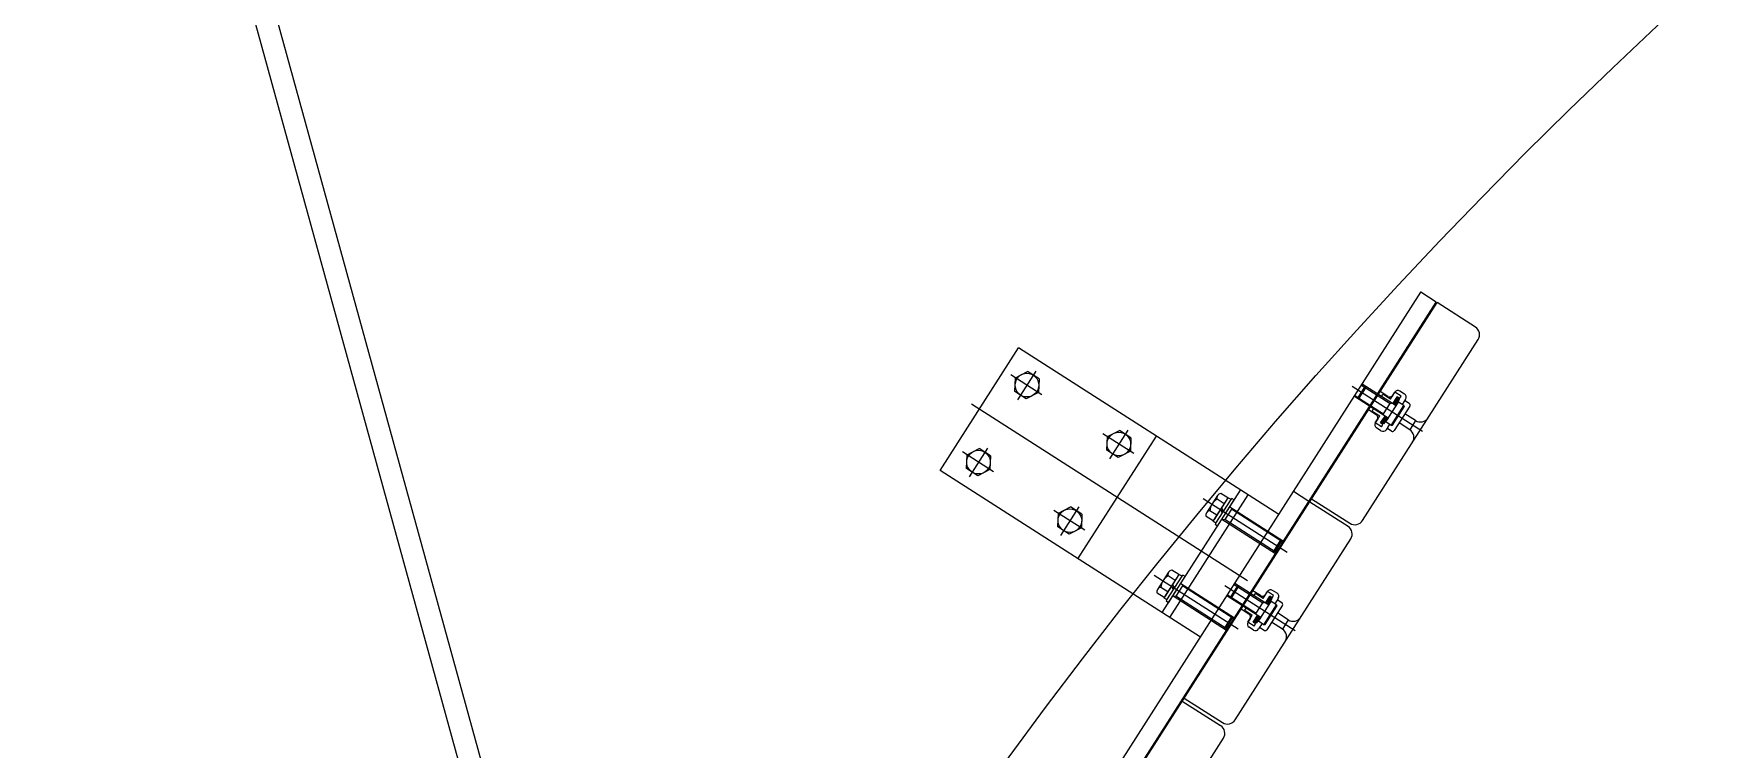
# Model space of a CAD drawing. Header units: millimetres. Extents: x -4562 to 17216, y -5211 to 6025.
# Drawn here: x -2800 to -1867, y 1652 to 2045 of the extents above; entities that cross this region are included whole.
import ezdxf
from ezdxf.lldxf.tags import DXFTag

# ---------------------------------------------------------------- set-up
doc = ezdxf.new("R2010")
doc.units = ezdxf.units.MM
for name, color, linetype in [('C', 1, 'CENTER'), ('VV', 4, 'PHANTOM'), ('도면층7', 7, 'Continuous')]:
    doc.layers.add(name, color=color, linetype=linetype)
tags = doc.linetypes.add('CENTER', pattern=[50.8, 31.75, -6.35, 6.35, -6.35]).pattern_tags.tags
tags[10:11] = [DXFTag(74, 4), DXFTag(75, 0), DXFTag(340, '0'), DXFTag(46, 1.0), DXFTag(50, 0.0), DXFTag(44, 0.0), DXFTag(45, 0.0)]
tags[8:9] = [DXFTag(74, 4), DXFTag(75, 0), DXFTag(340, '0'), DXFTag(46, 1.0), DXFTag(50, 0.0), DXFTag(44, 0.0), DXFTag(45, 0.0)]
tags[6:7] = [DXFTag(74, 4), DXFTag(75, 0), DXFTag(340, '0'), DXFTag(46, 1.0), DXFTag(50, 0.0), DXFTag(44, 0.0), DXFTag(45, 0.0)]
tags[4:5] = [DXFTag(74, 4), DXFTag(75, 0), DXFTag(340, '0'), DXFTag(46, 1.0), DXFTag(50, 0.0), DXFTag(44, 0.0), DXFTag(45, 0.0)]
tags = doc.linetypes.add('HIDDEN', pattern=[3, 2, -1]).pattern_tags.tags
tags[6:7] = [DXFTag(74, 4), DXFTag(75, 0), DXFTag(340, '0'), DXFTag(46, 1.0), DXFTag(50, 0.0), DXFTag(44, 0.0), DXFTag(45, 0.0)]
tags[4:5] = [DXFTag(74, 4), DXFTag(75, 0), DXFTag(340, '0'), DXFTag(46, 1.0), DXFTag(50, 0.0), DXFTag(44, 0.0), DXFTag(45, 0.0)]
tags = doc.linetypes.add('PHANTOM', pattern=[17.5, 10, -1.5, 1.5, -1.5, 1.5, -1.5]).pattern_tags.tags
tags[14:15] = [DXFTag(74, 4), DXFTag(75, 0), DXFTag(340, '0'), DXFTag(46, 1.0), DXFTag(50, 0.0), DXFTag(44, 0.0), DXFTag(45, 0.0)]
tags[12:13] = [DXFTag(74, 4), DXFTag(75, 0), DXFTag(340, '0'), DXFTag(46, 1.0), DXFTag(50, 0.0), DXFTag(44, 0.0), DXFTag(45, 0.0)]
tags[10:11] = [DXFTag(74, 4), DXFTag(75, 0), DXFTag(340, '0'), DXFTag(46, 1.0), DXFTag(50, 0.0), DXFTag(44, 0.0), DXFTag(45, 0.0)]
tags[8:9] = [DXFTag(74, 4), DXFTag(75, 0), DXFTag(340, '0'), DXFTag(46, 1.0), DXFTag(50, 0.0), DXFTag(44, 0.0), DXFTag(45, 0.0)]
tags[6:7] = [DXFTag(74, 4), DXFTag(75, 0), DXFTag(340, '0'), DXFTag(46, 1.0), DXFTag(50, 0.0), DXFTag(44, 0.0), DXFTag(45, 0.0)]
tags[4:5] = [DXFTag(74, 4), DXFTag(75, 0), DXFTag(340, '0'), DXFTag(46, 1.0), DXFTag(50, 0.0), DXFTag(44, 0.0), DXFTag(45, 0.0)]

# ---------------------------------------------------------------- blocks, each defined once
blk = doc.blocks.new('NBI-shield')
at = {"color": 2, "linetype": 'Continuous', "lineweight": 0}
for p, q in [((-2523.79, 1142.77), (-2037.28, 1903.5)), ((-2028.85, 1898.11), (-2037.28, 1903.5)), ((-2516.02, 1135.42), (-2028.43, 1897.84)), ((-2515.36, 1137.38), (-2028.85, 1898.11)), ((-2007.37, 1884.37), (-2028.43, 1897.84)), ((-2069.42, 1778.06), (-2005.85, 1877.47)), ((-2301.72, 1805.54), (-2258.61, 1872.94)), ((-2115.4, 1781.34), (-2258.61, 1872.94)), ((-2260.62, 1848.99), (-2260.29, 1856.49)), ((-2260.29, 1856.49), (-2253.62, 1859.94)), ((-2247.31, 1855.91), (-2253.62, 1859.94)), ((-2254.32, 1844.96), (-2260.62, 1848.99)), ((-2247.65, 1848.41), (-2254.32, 1844.96)), ((-2247.31, 1855.91), (-2247.65, 1848.41)), ((-2225.89, 1757.05), (-2182.79, 1824.45)), ((-2210.08, 1816.66), (-2209.74, 1824.16)), ((-2209.74, 1824.16), (-2203.07, 1827.61)), ((-2196.77, 1823.58), (-2203.07, 1827.61)), ((-2196.77, 1823.58), (-2197.1, 1816.08)), ((-2287.25, 1806.67), (-2286.91, 1814.17)), ((-2286.91, 1814.17), (-2280.24, 1817.62)), ((-2273.94, 1813.59), (-2280.24, 1817.62)), ((-2273.94, 1813.59), (-2274.27, 1806.08)), ((-2203.77, 1812.63), (-2210.08, 1816.66)), ((-2197.1, 1816.08), (-2203.77, 1812.63)), ((-2158.5, 1713.95), (-2301.72, 1805.54)), ((-2280.94, 1802.63), (-2287.25, 1806.67)), ((-2274.27, 1806.08), (-2280.94, 1802.63)), ((-2179.56, 1727.42), (-2136.46, 1794.81)), ((-2175.35, 1724.72), (-2132.25, 1792.12)), ((-2098.89, 1788.59), (-2107.32, 1793.98)), ((-2237.01, 1774.54), (-2236.68, 1782.04)), ((-2236.68, 1782.04), (-2230.01, 1785.49)), ((-2223.71, 1781.46), (-2230.01, 1785.49)), ((-2223.71, 1781.46), (-2224.04, 1773.96)), ((-2098.47, 1788.32), (-2077.41, 1774.86)), ((-2097.39, 1790.01), (-2076.33, 1776.54)), ((-2230.71, 1770.51), (-2237.01, 1774.54)), ((-2224.04, 1773.96), (-2230.71, 1770.51)), ((-2139.47, 1668.54), (-2075.89, 1767.95)), ((-2167.43, 1680.49), (-2146.37, 1667.02)), ((-2168.51, 1678.81), (-2147.45, 1665.34)), ((-2209.51, 1559.02), (-2145.93, 1658.43))]:
    blk.add_line(p, q, dxfattribs=at)
at = {"color": 2, "linetype": 'CENTER', "lineweight": 0}
for p, q in [((-2245.76, 1847.2), (-2262.73, 1858.05)), ((-2249.1, 1860.06), (-2259.16, 1844.33)), ((-2036.41, 1826.98), (-2075.11, 1851.73)), ((-2132.74, 1744.95), (-2284.38, 1841.93)), ((-2195.21, 1814.87), (-2212.18, 1825.72)), ((-2198.56, 1827.73), (-2208.62, 1812)), ((-2272.38, 1804.87), (-2289.35, 1815.73)), ((-2275.73, 1817.73), (-2285.79, 1802)), ((-2222.15, 1772.75), (-2239.12, 1783.6)), ((-2225.49, 1785.61), (-2235.56, 1769.88)), ((-2157.06, 1790.19), (-2110.91, 1760.67)), ((-2184, 1748.06), (-2137.85, 1718.55)), ((-2106.45, 1717.46), (-2145.15, 1742.21))]:
    blk.add_line(p, q, dxfattribs=at)
at = {"color": 2, "linetype": 'HIDDEN', "lineweight": 0}
for p, q in [((-2073.58, 1846.74), (-2057.91, 1836.72)), ((-2071.81, 1845.61), (-2068.17, 1851.3)), ((-2071.81, 1845.61), (-2068.17, 1851.3)), ((-2071.62, 1844.75), (-2067.31, 1851.49)), ((-2069.94, 1852.43), (-2054.27, 1842.41)), ((-2050.98, 1841.05), (-2069.6, 1852.95)), ((-2068.17, 1851.3), (-2067.31, 1851.49)), ((-2055.47, 1846.29), (-2059.68, 1848.98)), ((-2059.07, 1846.22), (-2058.26, 1847.48)), ((-2054.05, 1844.79), (-2058.26, 1847.48)), ((-2054.05, 1844.79), (-2051.63, 1848.58)), ((-2052.97, 1846.47), (-2051.63, 1848.58)), ((-2048.26, 1846.42), (-2051.63, 1848.58)), ((-2046.34, 1847.57), (-2048.86, 1849.19)), ((-2055.29, 1834.31), (-2073.91, 1846.21)), ((-2071.62, 1844.75), (-2071.81, 1845.61)), ((-2061.93, 1836.18), (-2066.14, 1838.87)), ((-2064.19, 1838.22), (-2063.38, 1839.48)), ((-2064.19, 1838.22), (-2059.98, 1835.52)), ((-2057.91, 1836.72), (-2054.27, 1842.41)), ((-2056.64, 1832.2), (-2049.64, 1843.15)), ((-2056.64, 1832.2), (-2049.64, 1843.15)), ((-2054.27, 1842.41), (-2053.41, 1842.6)), ((-2053.69, 1830.32), (-2046.69, 1841.27)), ((-2053, 1830.47), (-2046.54, 1840.58)), ((-2052.75, 1842.18), (-2050.33, 1845.97)), ((-2052.74, 1842.19), (-2052.67, 1842.31)), ((-2052.18, 1841.96), (-2052.69, 1842.28)), ((-2052.67, 1842.31), (-2050.17, 1845.38)), ((-2052.24, 1841.87), (-2052.18, 1841.96)), ((-2052.16, 1843.1), (-2052.21, 1843.02)), ((-2052.18, 1841.96), (-2049.7, 1845)), ((-2043.44, 1840.97), (-2052.06, 1827.49)), ((-2051.48, 1841.39), (-2051.42, 1841.47)), ((-2051.42, 1841.47), (-2049.7, 1845)), ((-2051.42, 1841.47), (-2050.92, 1841.15)), ((-2050.97, 1841.06), (-2050.9, 1841.18)), ((-2050.9, 1841.18), (-2049.16, 1844.74)), ((-2049.06, 1845.16), (-2050.33, 1845.97)), ((-2049.7, 1845), (-2050.17, 1845.38)), ((-2049.7, 1845), (-2049.16, 1844.74)), ((-2046.69, 1841.27), (-2049.64, 1843.15)), ((-2049.06, 1845.16), (-2048.26, 1846.42)), ((-2045.73, 1844.81), (-2047.61, 1841.86)), ((-2046.69, 1841.27), (-2046.54, 1840.58)), ((-2043.74, 1842.35), (-2046.27, 1843.97)), ((-2062.4, 1831.73), (-2059.98, 1835.52)), ((-2061.05, 1833.84), (-2062.4, 1831.73)), ((-2059.03, 1829.58), (-2062.4, 1831.73)), ((-2059.27, 1827.35), (-2061.79, 1828.97)), ((-2059.49, 1831.65), (-2057.06, 1835.44)), ((-2058.22, 1830.84), (-2059.49, 1831.65)), ((-2059.03, 1829.58), (-2058.22, 1830.84)), ((-2057.14, 1835.33), (-2058.87, 1831.77)), ((-2058.32, 1831.52), (-2058.86, 1831.78)), ((-2056.6, 1835.05), (-2058.32, 1831.52)), ((-2055.84, 1834.56), (-2058.32, 1831.52)), ((-2058.32, 1831.52), (-2057.86, 1831.14)), ((-2057.72, 1835.86), (-2057.91, 1836.72)), ((-2055.36, 1834.21), (-2057.86, 1831.14)), ((-2057.6, 1834.6), (-2057.66, 1834.51)), ((-2057.12, 1835.34), (-2057.05, 1835.45)), ((-2056.6, 1835.05), (-2057.11, 1835.37)), ((-2053.69, 1830.32), (-2056.64, 1832.2)), ((-2056.6, 1835.05), (-2056.55, 1835.13)), ((-2054.62, 1830.91), (-2056.5, 1827.96)), ((-2053.44, 1827.19), (-2055.97, 1828.8)), ((-2055.84, 1834.56), (-2055.79, 1834.65)), ((-2055.84, 1834.56), (-2055.34, 1834.24)), ((-2055.36, 1834.21), (-2055.28, 1834.32)), ((-2053.69, 1830.32), (-2053, 1830.47)), ((-2043.47, 1827.93), (-2049.36, 1831.7)), ((-2040.23, 1832.98), (-2046.13, 1836.76)), ((-2040.23, 1832.98), (-2043.47, 1827.93)), ((-2149.18, 1791.82), (-2155.24, 1782.34)), ((-2143.53, 1790.44), (-2147.34, 1792.87)), ((-2149.59, 1780.96), (-2153.4, 1783.39)), ((-2143.42, 1790.6), (-2151.72, 1777.63)), ((-2144.07, 1789.59), (-2151.07, 1778.64)), ((-2144.07, 1789.59), (-2151.07, 1778.64)), ((-2150.04, 1776.55), (-2141.74, 1789.53)), ((-2145.55, 1787.28), (-2149.36, 1789.71)), ((-2149.12, 1775.02), (-2139.96, 1789.34)), ((-2147.57, 1784.12), (-2146.54, 1782.02)), ((-2146.92, 1785.13), (-2145.89, 1783.04)), ((-2141.54, 1784.27), (-2145.18, 1778.58)), ((-2141.74, 1789.53), (-2143.42, 1790.6)), ((-2142.38, 1785.55), (-2112.9, 1766.69)), ((-2141.74, 1789.53), (-2141.31, 1790.2)), ((-2141.73, 1785.13), (-2141.54, 1784.27)), ((-2113.24, 1766.16), (-2141.54, 1784.27)), ((-2139.96, 1789.34), (-2141.31, 1790.2)), ((-2151.61, 1777.8), (-2155.42, 1780.24)), ((-2150.04, 1776.55), (-2151.72, 1777.63)), ((-2150.04, 1776.55), (-2150.47, 1775.88)), ((-2149.12, 1775.02), (-2150.47, 1775.88)), ((-2146.7, 1778.81), (-2117.21, 1759.95)), ((-2145.18, 1778.58), (-2146.04, 1778.39)), ((-2116.87, 1760.48), (-2145.18, 1778.58)), ((-2114.27, 1767.57), (-2118.58, 1760.83)), ((-2114.08, 1766.7), (-2117.71, 1761.02)), ((-2114.27, 1767.57), (-2114.08, 1766.7)), ((-2117.71, 1761.02), (-2118.58, 1760.83)), ((-2176.11, 1749.7), (-2182.18, 1740.22)), ((-2170.36, 1748.48), (-2178.66, 1735.51)), ((-2171.01, 1747.47), (-2178.01, 1736.52)), ((-2171.01, 1747.47), (-2178.01, 1736.52)), ((-2176.97, 1734.43), (-2168.68, 1747.4)), ((-2172.49, 1745.15), (-2176.3, 1747.59)), ((-2176.06, 1732.89), (-2166.9, 1747.22)), ((-2170.47, 1748.31), (-2174.28, 1750.75)), ((-2168.68, 1747.4), (-2170.36, 1748.48)), ((-2168.68, 1747.4), (-2168.25, 1748.08)), ((-2166.9, 1747.22), (-2168.25, 1748.08)), ((-2178.55, 1735.68), (-2182.36, 1738.11)), ((-2176.53, 1738.84), (-2180.34, 1741.27)), ((-2176.97, 1734.43), (-2178.66, 1735.51)), ((-2174.51, 1741.99), (-2173.48, 1739.9)), ((-2173.86, 1743.01), (-2172.83, 1740.92)), ((-2173.63, 1736.69), (-2144.15, 1717.83)), ((-2172.12, 1736.46), (-2172.98, 1736.27)), ((-2168.48, 1742.14), (-2172.12, 1736.46)), ((-2143.81, 1718.35), (-2172.12, 1736.46)), ((-2169.32, 1743.42), (-2139.84, 1724.57)), ((-2168.67, 1743.01), (-2168.48, 1742.14)), ((-2140.17, 1724.04), (-2168.48, 1742.14)), ((-2125.33, 1724.79), (-2143.95, 1736.7)), ((-2143.62, 1737.22), (-2127.95, 1727.2)), ((-2141.85, 1736.09), (-2138.21, 1741.78)), ((-2141.85, 1736.09), (-2138.21, 1741.78)), ((-2141.66, 1735.23), (-2141.85, 1736.09)), ((-2141.66, 1735.23), (-2137.35, 1741.97)), ((-2139.98, 1742.91), (-2124.31, 1732.89)), ((-2121.02, 1731.53), (-2139.64, 1743.43)), ((-2138.21, 1741.78), (-2137.35, 1741.97)), ((-2125.51, 1736.77), (-2129.72, 1739.46)), ((-2129.11, 1736.7), (-2128.3, 1737.96)), ((-2124.09, 1735.27), (-2128.3, 1737.96)), ((-2124.09, 1735.27), (-2121.67, 1739.06)), ((-2123.01, 1736.95), (-2121.67, 1739.06)), ((-2122.79, 1732.66), (-2120.37, 1736.45)), ((-2122.71, 1732.79), (-2120.21, 1735.86)), ((-2122.22, 1732.44), (-2119.74, 1735.48)), ((-2118.3, 1736.91), (-2121.67, 1739.06)), ((-2121.46, 1731.95), (-2119.74, 1735.48)), ((-2120.94, 1731.66), (-2119.2, 1735.22)), ((-2119.1, 1735.64), (-2120.37, 1736.45)), ((-2119.74, 1735.48), (-2120.21, 1735.86)), ((-2119.74, 1735.48), (-2119.2, 1735.22)), ((-2119.1, 1735.64), (-2118.3, 1736.91)), ((-2116.38, 1738.05), (-2118.9, 1739.67)), ((-2115.77, 1735.29), (-2117.65, 1732.34)), ((-2176.97, 1734.43), (-2177.41, 1733.76)), ((-2176.06, 1732.89), (-2177.41, 1733.76)), ((-2131.97, 1726.66), (-2136.18, 1729.35)), ((-2134.23, 1728.7), (-2133.42, 1729.96)), ((-2134.23, 1728.7), (-2130.02, 1726)), ((-2132.44, 1722.21), (-2130.02, 1726)), ((-2129.53, 1722.13), (-2127.1, 1725.92)), ((-2127.18, 1725.81), (-2128.91, 1722.25)), ((-2126.64, 1725.53), (-2128.36, 1722)), ((-2127.95, 1727.2), (-2124.31, 1732.89)), ((-2127.76, 1726.34), (-2127.95, 1727.2)), ((-2127.16, 1725.82), (-2127.09, 1725.94)), ((-2126.64, 1725.53), (-2127.15, 1725.85)), ((-2126.68, 1722.68), (-2119.68, 1733.63)), ((-2126.68, 1722.68), (-2119.68, 1733.63)), ((-2126.64, 1725.53), (-2126.59, 1725.61)), ((-2124.31, 1732.89), (-2123.45, 1733.08)), ((-2123.73, 1720.8), (-2116.73, 1731.75)), ((-2123.04, 1720.95), (-2116.58, 1731.06)), ((-2122.78, 1732.68), (-2122.71, 1732.79)), ((-2122.22, 1732.44), (-2122.73, 1732.76)), ((-2122.28, 1732.35), (-2122.22, 1732.44)), ((-2122.2, 1733.59), (-2122.25, 1733.5)), ((-2113.48, 1731.45), (-2122.1, 1717.97)), ((-2121.52, 1731.87), (-2121.46, 1731.95)), ((-2121.46, 1731.95), (-2120.96, 1731.63)), ((-2121.01, 1731.54), (-2120.94, 1731.66)), ((-2116.73, 1731.75), (-2119.68, 1733.63)), ((-2116.73, 1731.75), (-2116.58, 1731.06)), ((-2113.78, 1732.83), (-2116.31, 1734.45)), ((-2110.27, 1723.47), (-2116.17, 1727.24)), ((-2141.21, 1725.44), (-2145.52, 1718.7)), ((-2144.65, 1718.89), (-2145.52, 1718.7)), ((-2141.02, 1724.58), (-2144.65, 1718.89)), ((-2141.21, 1725.44), (-2141.02, 1724.58)), ((-2131.09, 1724.32), (-2132.44, 1722.21)), ((-2129.07, 1720.06), (-2132.44, 1722.21)), ((-2129.31, 1717.83), (-2131.83, 1719.45)), ((-2128.26, 1721.32), (-2129.53, 1722.13)), ((-2129.07, 1720.06), (-2128.26, 1721.32)), ((-2128.36, 1722), (-2128.9, 1722.26)), ((-2125.88, 1725.04), (-2128.36, 1722)), ((-2128.36, 1722), (-2127.9, 1721.62)), ((-2125.4, 1724.69), (-2127.9, 1721.62)), ((-2127.64, 1725.08), (-2127.7, 1724.99)), ((-2123.73, 1720.8), (-2126.68, 1722.68)), ((-2124.66, 1721.39), (-2126.54, 1718.44)), ((-2123.48, 1717.67), (-2126.01, 1719.28)), ((-2125.88, 1725.04), (-2125.83, 1725.13)), ((-2125.88, 1725.04), (-2125.38, 1724.72)), ((-2125.4, 1724.69), (-2125.32, 1724.8)), ((-2123.73, 1720.8), (-2123.04, 1720.95)), ((-2113.51, 1718.41), (-2119.4, 1722.18)), ((-2110.27, 1723.47), (-2113.51, 1718.41))]:
    blk.add_line(p, q, dxfattribs=at)
at = {"color": 2, "linetype": 'Continuous', "lineweight": 0}
for centre in [(-2253.97, 1852.45), (-2203.42, 1820.12), (-2280.59, 1810.13), (-2230.36, 1778)]:
    blk.add_circle(centre, 6.5, dxfattribs=at)
for centre, start, end in [((-2010.06, 1880.16), 327.4, 57.4), ((-2080.1, 1770.64), 327.4, 57.4), ((-2073.64, 1780.75), 237.4, 327.4), ((-2150.14, 1661.12), 327.4, 57.4), ((-2143.68, 1671.23), 237.4, 327.4)]:
    blk.add_arc(centre, 5, start, end, dxfattribs=at)
at = {"color": 2, "linetype": 'HIDDEN', "lineweight": 0}
for centre, radius, start, end in [((-2054.39, 1847.97), 2, 237.4, 327.4), ((-2049.94, 1847.5), 2, 57.4, 147.4), ((-2047.41, 1845.89), 2, 327.4, 57.4), ((-2044.28, 1841.51), 1, 327.4, 57.4), ((-2060.72, 1830.65), 2, 147.4, 237.4), ((-2063.01, 1834.49), 2, 327.4, 57.4), ((-2037.54, 1837.2), 5, 237.4, 327.4), ((-2058.19, 1829.04), 2, 237.4, 327.4), ((-2052.9, 1828.03), 1, 237.4, 327.4), ((-2046.16, 1823.72), 5, 327.4, 57.4), ((-2147.25, 1790.59), 2.29, 92.35705, 202.44295), ((-2153.31, 1781.11), 2.29, 92.35705, 202.44295), ((-2145.73, 1782.94), 7.69, 118.19557, 176.60443), ((-2172.67, 1740.82), 7.69, 118.19557, 176.60443), ((-2174.19, 1748.46), 2.29, 92.35705, 202.44295), ((-2180.25, 1738.99), 2.29, 92.35705, 202.44295), ((-2124.43, 1738.45), 2, 237.4, 327.4), ((-2119.98, 1737.98), 2, 57.4, 147.4), ((-2117.45, 1736.37), 2, 327.4, 57.4), ((-2133.05, 1724.97), 2, 327.4, 57.4), ((-2114.32, 1731.99), 1, 327.4, 57.4), ((-2130.76, 1721.13), 2, 147.4, 237.4), ((-2128.23, 1719.52), 2, 237.4, 327.4), ((-2122.94, 1718.51), 1, 237.4, 327.4), ((-2116.2, 1714.2), 5, 327.4, 57.4), ((-2107.58, 1727.68), 5, 237.4, 327.4)]:
    blk.add_arc(centre, radius, start, end, dxfattribs=at)
at = {"color": 2, "linetype": 'Continuous', "lineweight": 0}
for p in [(-2037.28, 1903.5), (-2136.46, 1794.81), (-2132.25, 1792.12)]:
    blk.add_point(p, dxfattribs=at)

msp = doc.modelspace()

# ---------------------------------------------------------------- linework, layer by layer
at = {"layer": 'C'}
msp.add_circle((0, 0), 2300, dxfattribs=at)
at = {"layer": 'VV', "color": 4, "linetype": 'PHANTOM'}
for p, q in [((-2698.417, 2169.494), (-2466.092, 1326.044)), ((-2709.144, 2163.251), (-2474.302, 1310.661))]:
    msp.add_line(p, q, dxfattribs=at)
at = {"layer": '도면층7', "color": 136, "lineweight": 0}
msp.add_circle((0, 0), 2800, dxfattribs=at)

# ---------------------------------------------------------------- block references
at = {"rotation": 359.9999999999747}
msp.add_blockref('NBI-shield', (0, 0), dxfattribs=at)

doc.saveas('drawing.dxf')
